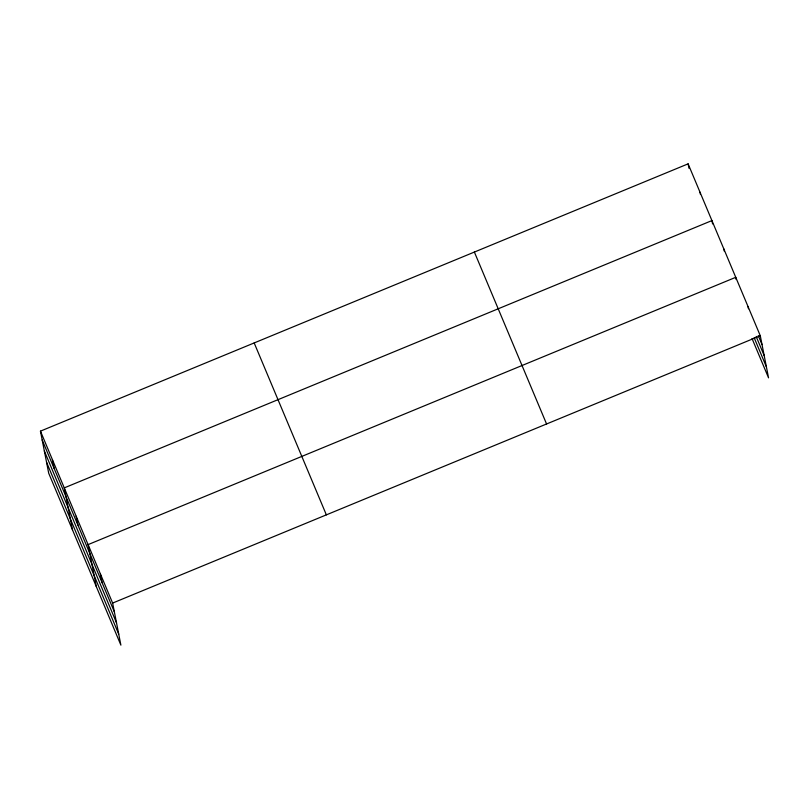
<?xml version="1.0" encoding="UTF-8"?>
<svg xmlns="http://www.w3.org/2000/svg" width="809" height="809" viewBox="0 0 809 809"><rect width="100%" height="100%" fill="white"/><g stroke="black" fill="none" stroke-linecap="round" stroke-linejoin="round"><path stroke-width="1.21" d="M40.45 431.146L112.633 603.069L120.895 645.147L48.702 473.225L40.45 431.146L688.105 163.853L760.298 335.775L768.55 377.854L752.026 338.516M112.633 603.069L760.298 335.775M758.255 335.614L762.027 344.604M756.152 336.473L764.181 355.576M754.13 337.656L766.396 366.882M474.377 252.054L546.571 423.977M254.178 342.935L326.361 514.858M42.179 439.975L114.372 611.897M44.333 450.947L116.526 622.869M46.558 462.252L118.741 634.175M748.022 306.55L748.456 308.755M736.18 279.53L735.755 277.315L88.09 544.619L96.352 586.697M723.843 248.95L724.277 251.164M712.577 223.901L711.93 220.584L64.275 487.878L72.527 529.966M700.018 192.218L700.452 194.423M688.105 163.853L688.975 168.262M100.367 573.844L102.096 582.672M76.177 516.243L77.917 525.081M52.363 459.512L54.092 468.34"/></g></svg>
